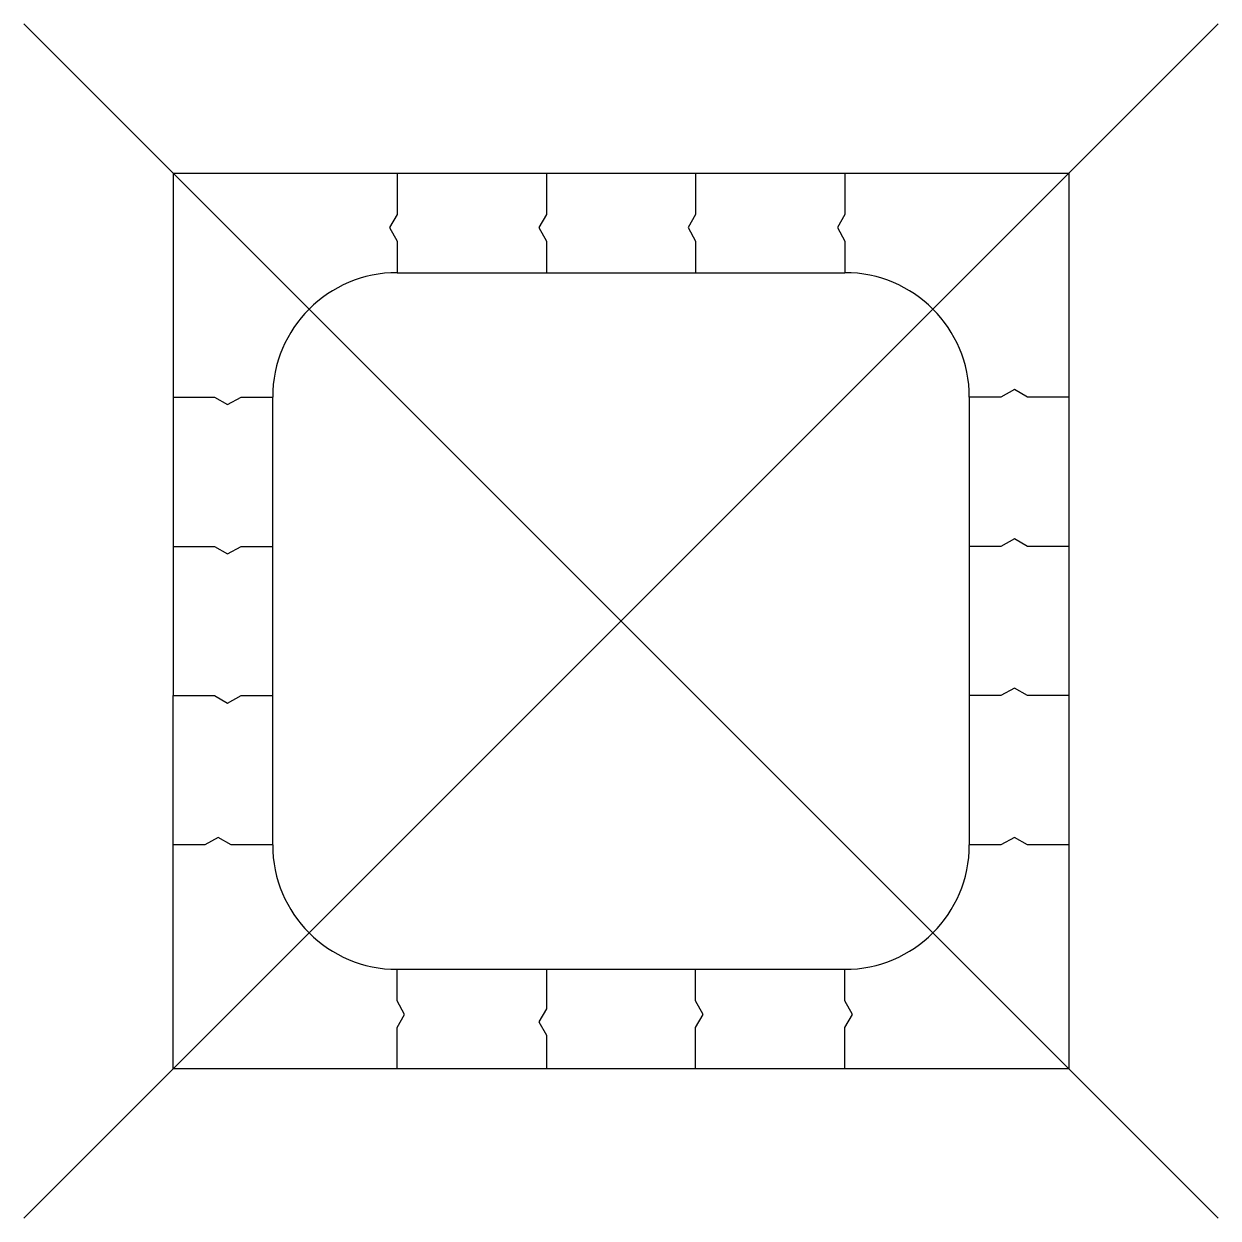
# Model space of a CAD drawing. Header units: metres. Extents: x -1.2 to 1.2, y -1.2 to 1.2.
import ezdxf

# ---------------------------------------------------------------- set-up
doc = ezdxf.new("R2010")
doc.units = ezdxf.units.M

msp = doc.modelspace()

# ---------------------------------------------------------------- linework, layer by layer
for p, q in [((1.2, 1.2), (-1.2, -1.2)), ((-1.2, 1.2), (1.2, -1.2)), ((-0.9, 0.9), (0.9, 0.9)), ((-0.9, 0.9), (-0.9, -0.15)), ((0.9, 0.9), (0.9, -0.9)), ((-0.45, 0.7), (0.45, 0.7)), ((-0.7, -0.45), (-0.7, 0.45)), ((0.7, 0.45), (0.7, -0.45)), ((-0.9, -0.9), (-0.9, -0.15)), ((-0.45, -0.7), (0.45, -0.7)), ((0.9, -0.9), (-0.9, -0.9))]:
    msp.add_line(p, q)
at = {"flags": 128}
for points in [[(-0.45, 0.9), (-0.45, 0.8166), (-0.465, 0.7906), (-0.45, 0.7636), (-0.45, 0.7)], [(-0.15, 0.9), (-0.15, 0.8166), (-0.165, 0.7906), (-0.15, 0.7636), (-0.15, 0.7)], [(0.15, 0.9), (0.15, 0.8166), (0.135, 0.7906), (0.15, 0.7636), (0.15, 0.7)], [(0.45, 0.9), (0.45, 0.8166), (0.435, 0.7906), (0.45, 0.7636), (0.45, 0.7)], [(0.9, 0.45), (0.8166, 0.45), (0.7906, 0.465), (0.7636, 0.45), (0.7, 0.45)], [(-0.9, 0.45), (-0.8166, 0.45), (-0.7906, 0.435), (-0.7636, 0.45), (-0.7, 0.45)], [(-0.9, 0.15), (-0.8166, 0.15), (-0.7906, 0.135), (-0.7636, 0.15), (-0.7, 0.15)], [(0.9, 0.15), (0.8166, 0.15), (0.7906, 0.165), (0.7636, 0.15), (0.7, 0.15)], [(0.9, -0.15), (0.8166, -0.15), (0.7906, -0.135), (0.7636, -0.15), (0.7, -0.15)], [(-0.9, -0.15), (-0.8166, -0.15), (-0.7906, -0.165), (-0.7636, -0.15), (-0.7, -0.15)], [(-0.7, -0.45), (-0.7834, -0.45), (-0.8094, -0.435), (-0.8364, -0.45), (-0.9, -0.45)], [(0.9, -0.45), (0.8166, -0.45), (0.7906, -0.435), (0.7636, -0.45), (0.7, -0.45)], [(-0.45, -0.9), (-0.45, -0.8166), (-0.435, -0.7906), (-0.45, -0.7636), (-0.45, -0.7)], [(-0.15, -0.7), (-0.15, -0.7794), (-0.165, -0.8054), (-0.15, -0.8324), (-0.15, -0.9)], [(0.15, -0.9), (0.15, -0.8166), (0.165, -0.7906), (0.15, -0.7636), (0.15, -0.7)], [(0.45, -0.9), (0.45, -0.8166), (0.465, -0.7906), (0.45, -0.7636), (0.45, -0.7)]]:
    msp.add_lwpolyline(points, dxfattribs=at)
for centre, start, end in [((-0.45, 0.45), 90, 180), ((0.45, 0.45), 360, 90), ((-0.45, -0.45), 180, 270), ((0.45, -0.45), 270, 360)]:
    msp.add_arc(centre, 0.25, start, end)

doc.saveas('drawing.dxf')
